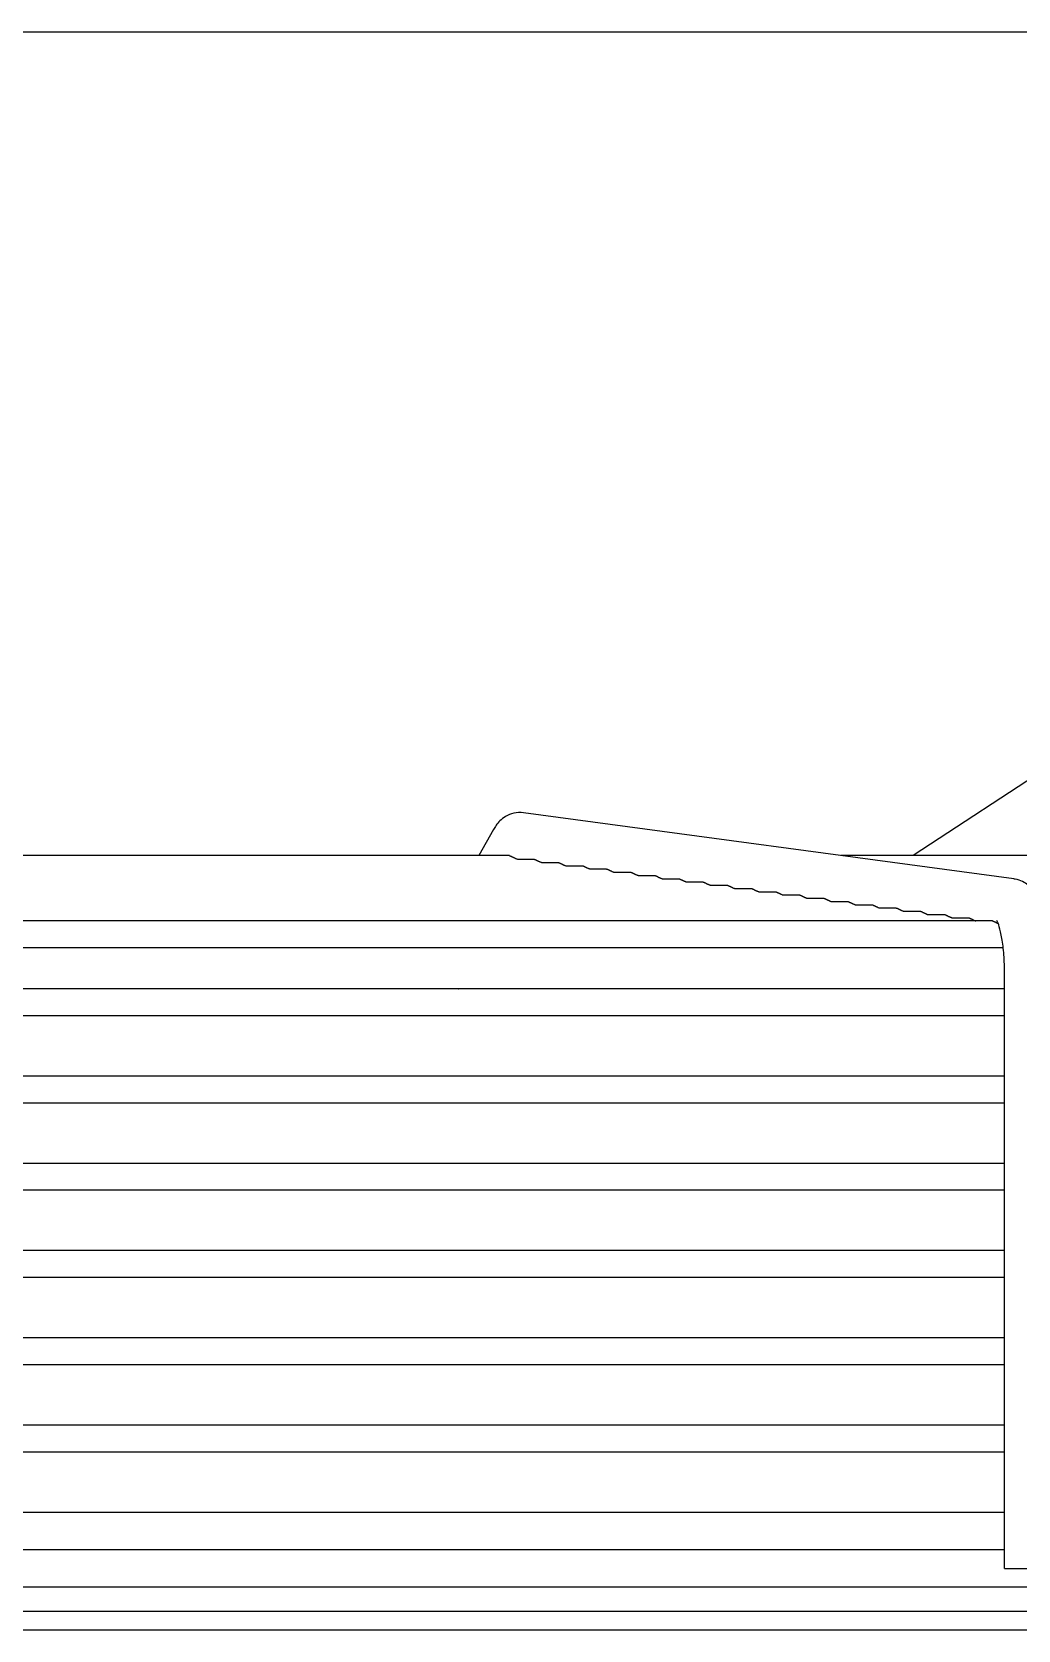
# Model space of a CAD drawing. Header units: millimetres. Extents: x 16200 to 32328, y 18593 to 29476.
# Drawn here: x 16904.36 to 16908.45, y 18984.06 to 18990.69 of the extents above; entities that cross this region are included whole.
import ezdxf

# ---------------------------------------------------------------- set-up
doc = ezdxf.new("R2010")
doc.units = ezdxf.units.MM
doc.header["$LTSCALE"] = 5
doc.layers.add('UNIT', color=6, linetype='Continuous')

msp = doc.modelspace()

# ---------------------------------------------------------------- linework, layer by layer
at = {"layer": 'UNIT'}
for p, q in [((16899.2978, 18990.6942), (16909.3771, 18990.6942)), ((16908.9524, 18987.8889), (16908.0155, 18987.2749)), ((16908.4322, 18987.1783), (16906.3968, 18987.4529)), ((16906.2719, 18987.383), (16906.2119, 18987.2749)), ((16906.3387, 18987.2749), (16902.3361, 18987.2749)), ((16906.3722, 18987.2601), (16906.4406, 18987.2601)), ((16906.4722, 18987.2466), (16906.5408, 18987.2466)), ((16906.5724, 18987.2331), (16906.641, 18987.2331)), ((16909.2217, 18987.2749), (16907.716, 18987.2749)), ((16906.6725, 18987.2196), (16906.7413, 18987.2196)), ((16906.7727, 18987.2061), (16906.8416, 18987.2061)), ((16906.8729, 18987.1926), (16906.9417, 18987.1926)), ((16906.9731, 18987.1791), (16907.042, 18987.1791)), ((16907.0733, 18987.1657), (16907.1422, 18987.1657)), ((16907.1735, 18987.1522), (16907.2424, 18987.1522)), ((16907.2736, 18987.1387), (16907.3426, 18987.1387)), ((16907.3738, 18987.1252), (16907.4428, 18987.1252)), ((16907.474, 18987.1117), (16907.5431, 18987.1117)), ((16907.5742, 18987.0982), (16907.6433, 18987.0982)), ((16907.6744, 18987.0847), (16907.7436, 18987.0847)), ((16907.7746, 18987.0712), (16907.8437, 18987.0712)), ((16907.8748, 18987.0577), (16907.944, 18987.0577)), ((16907.9749, 18987.0442), (16908.0442, 18987.0442)), ((16908.3449, 18987.0037), (16900.33, 18987.0037)), ((16908.0751, 18987.0307), (16908.1444, 18987.0307)), ((16908.1753, 18987.0172), (16908.2446, 18987.0172)), ((16900.2863, 18986.8935), (16908.3885, 18986.8935)), ((16908.3944, 18984.3163), (16908.3944, 18986.7856)), ((16908.3944, 18986.7218), (16900.2805, 18986.7218)), ((16907.6157, 18986.7232), (16907.6157, 18986.7218)), ((16900.2805, 18986.6115), (16908.3944, 18986.6115)), ((16908.3944, 18986.3596), (16900.2805, 18986.3596)), ((16900.2805, 18986.2493), (16908.3944, 18986.2493)), ((16908.3944, 18985.9974), (16900.2805, 18985.9974)), ((16900.2805, 18985.8871), (16908.3944, 18985.8871)), ((16908.3944, 18985.6352), (16900.2805, 18985.6352)), ((16900.2805, 18985.5249), (16908.3944, 18985.5249)), ((16908.3944, 18985.2729), (16900.2805, 18985.2729)), ((16900.2805, 18985.1627), (16908.3944, 18985.1627)), ((16908.3944, 18984.9107), (16900.2805, 18984.9107)), ((16900.2805, 18984.8005), (16908.3944, 18984.8005)), ((16908.3944, 18984.5485), (16900.2805, 18984.5485)), ((16900.2805, 18984.395), (16908.3944, 18984.395)), ((16908.3944, 18984.3163), (16908.5912, 18984.3163)), ((16899.7114, 18984.2395), (16908.9634, 18984.2395)), ((16887.4673, 18984.1391), (16921.2075, 18984.1391)), ((16921.2075, 18984.0604), (16887.4673, 18984.0604))]:
    msp.add_line(p, q, dxfattribs=at)
for centre, start, end in [((16905.4926, 18986.73), 353.99009, 355.0051), ((16906.28, 18986.73), 184.9949, 186.00991)]:
    msp.add_arc(centre, 0.0787, start, end, dxfattribs=at)
for major_axis, start_param, end_param in [((-0.0861, 0.0478), 1.366612, 1.389255), ((0.0861, -0.0478), 6.024051, 6.046695)]:
    msp.add_ellipse((16906.0538, 18986.7872), major_axis=major_axis, ratio=0.875426, start_param=start_param, end_param=end_param, dxfattribs=at)
for points, knots in [([(16906.3968, 18987.4529), (16906.3835, 18987.4547), (16906.3694, 18987.454), (16906.3438, 18987.4482), (16906.3323, 18987.4432), (16906.3133, 18987.4319), (16906.3057, 18987.4256), (16906.2929, 18987.4132), (16906.2878, 18987.407), (16906.2789, 18987.3949), (16906.2753, 18987.389), (16906.272, 18987.3831), (16906.2719, 18987.383), (16906.2719, 18987.383)], [3.1066861, 3.1066861, 3.1066861, 3.1066861, 3.1999885, 3.1999885, 3.2942363, 3.2942363, 3.388484, 3.388484, 3.4827318, 3.4827318, 3.5769796, 3.5769796, 3.577925, 3.577925, 3.577925, 3.577925]), ([(16906.3387, 18987.2749), (16906.3387, 18987.2749), (16906.3388, 18987.2749), (16906.3388, 18987.2749), (16906.339, 18987.2749), (16906.3393, 18987.2748), (16906.3396, 18987.2748), (16906.3399, 18987.2747), (16906.3402, 18987.2746), (16906.3406, 18987.2745), (16906.341, 18987.2744), (16906.3414, 18987.2742), (16906.3418, 18987.2741), (16906.3423, 18987.2739), (16906.3428, 18987.2737), (16906.3433, 18987.2734), (16906.3438, 18987.2732), (16906.3443, 18987.273), (16906.3449, 18987.2727), (16906.3455, 18987.2724), (16906.3462, 18987.2721), (16906.3468, 18987.2717), (16906.3475, 18987.2714), (16906.3482, 18987.2711), (16906.349, 18987.2707), (16906.3497, 18987.2703), (16906.3505, 18987.2699), (16906.3513, 18987.2695), (16906.3522, 18987.2691), (16906.353, 18987.2686), (16906.3539, 18987.2682), (16906.3549, 18987.2677), (16906.3558, 18987.2672), (16906.3568, 18987.2667), (16906.3578, 18987.2662), (16906.3589, 18987.2657), (16906.36, 18987.2652), (16906.3611, 18987.2647), (16906.3623, 18987.2642), (16906.3635, 18987.2636), (16906.3647, 18987.2631), (16906.3659, 18987.2626), (16906.3672, 18987.262), (16906.3685, 18987.2615), (16906.3699, 18987.261), (16906.3713, 18987.2605), (16906.3716, 18987.2603), (16906.3719, 18987.2602), (16906.3722, 18987.2601)], [0.4847824, 0.4847824, 0.4847824, 0.4847824, 0.4878049, 0.4878049, 0.4878049, 0.5121951, 0.5121951, 0.5121951, 0.5365854, 0.5365854, 0.5365854, 0.5609756, 0.5609756, 0.5609756, 0.5853659, 0.5853659, 0.5853659, 0.6097561, 0.6097561, 0.6097561, 0.6341463, 0.6341463, 0.6341463, 0.6585366, 0.6585366, 0.6585366, 0.6829268, 0.6829268, 0.6829268, 0.7073171, 0.7073171, 0.7073171, 0.7317073, 0.7317073, 0.7317073, 0.7560976, 0.7560976, 0.7560976, 0.7804878, 0.7804878, 0.7804878, 0.804878, 0.804878, 0.804878, 0.8292683, 0.8292683, 0.8292683, 0.834397, 0.834397, 0.834397, 0.834397]), ([(16906.4406, 18987.2601), (16906.4406, 18987.2601), (16906.4407, 18987.2601), (16906.4407, 18987.2601), (16906.4409, 18987.2601), (16906.4412, 18987.2601), (16906.4415, 18987.26), (16906.4418, 18987.26), (16906.4421, 18987.2599), (16906.4425, 18987.2598), (16906.4428, 18987.2596), (16906.4432, 18987.2595), (16906.4436, 18987.2593), (16906.4441, 18987.2592), (16906.4445, 18987.259), (16906.4451, 18987.2588), (16906.4456, 18987.2585), (16906.4461, 18987.2583), (16906.4467, 18987.258), (16906.4473, 18987.2578), (16906.4479, 18987.2575), (16906.4485, 18987.2572), (16906.4492, 18987.2569), (16906.4499, 18987.2565), (16906.4506, 18987.2562), (16906.4513, 18987.2558), (16906.4521, 18987.2554), (16906.4529, 18987.255), (16906.4537, 18987.2546), (16906.4546, 18987.2542), (16906.4554, 18987.2538), (16906.4563, 18987.2534), (16906.4573, 18987.2529), (16906.4583, 18987.2524), (16906.4592, 18987.252), (16906.4603, 18987.2515), (16906.4613, 18987.251), (16906.4624, 18987.2505), (16906.4636, 18987.25), (16906.4647, 18987.2495), (16906.4659, 18987.249), (16906.4671, 18987.2485), (16906.4684, 18987.248), (16906.4696, 18987.2476), (16906.4709, 18987.2471), (16906.4722, 18987.2466)], [0.4842301, 0.4842301, 0.4842301, 0.4842301, 0.4878049, 0.4878049, 0.4878049, 0.5121951, 0.5121951, 0.5121951, 0.5365854, 0.5365854, 0.5365854, 0.5609756, 0.5609756, 0.5609756, 0.5853659, 0.5853659, 0.5853659, 0.6097561, 0.6097561, 0.6097561, 0.6341463, 0.6341463, 0.6341463, 0.6585366, 0.6585366, 0.6585366, 0.6829268, 0.6829268, 0.6829268, 0.7073171, 0.7073171, 0.7073171, 0.7317073, 0.7317073, 0.7317073, 0.7560976, 0.7560976, 0.7560976, 0.7804878, 0.7804878, 0.7804878, 0.804878, 0.804878, 0.804878, 0.8279727, 0.8279727, 0.8279727, 0.8279727]), ([(16906.5408, 18987.2466), (16906.5409, 18987.2466), (16906.5409, 18987.2466), (16906.5409, 18987.2466), (16906.5411, 18987.2466), (16906.5414, 18987.2466), (16906.5417, 18987.2465), (16906.542, 18987.2465), (16906.5423, 18987.2464), (16906.5427, 18987.2463), (16906.543, 18987.2461), (16906.5434, 18987.246), (16906.5439, 18987.2458), (16906.5443, 18987.2457), (16906.5448, 18987.2455), (16906.5453, 18987.2453), (16906.5458, 18987.245), (16906.5463, 18987.2448), (16906.5469, 18987.2445), (16906.5475, 18987.2443), (16906.5481, 18987.244), (16906.5487, 18987.2437), (16906.5494, 18987.2433), (16906.5501, 18987.243), (16906.5508, 18987.2427), (16906.5515, 18987.2423), (16906.5523, 18987.2419), (16906.5531, 18987.2415), (16906.5539, 18987.2411), (16906.5548, 18987.2407), (16906.5557, 18987.2403), (16906.5566, 18987.2398), (16906.5575, 18987.2394), (16906.5585, 18987.2389), (16906.5595, 18987.2385), (16906.5605, 18987.238), (16906.5616, 18987.2375), (16906.5627, 18987.237), (16906.5638, 18987.2365), (16906.565, 18987.236), (16906.5661, 18987.2355), (16906.5674, 18987.235), (16906.5686, 18987.2345), (16906.5698, 18987.2341), (16906.5711, 18987.2336), (16906.5724, 18987.2331)], [0.4842433, 0.4842433, 0.4842433, 0.4842433, 0.4878049, 0.4878049, 0.4878049, 0.5121951, 0.5121951, 0.5121951, 0.5365854, 0.5365854, 0.5365854, 0.5609756, 0.5609756, 0.5609756, 0.5853659, 0.5853659, 0.5853659, 0.6097561, 0.6097561, 0.6097561, 0.6341463, 0.6341463, 0.6341463, 0.6585366, 0.6585366, 0.6585366, 0.6829268, 0.6829268, 0.6829268, 0.7073171, 0.7073171, 0.7073171, 0.7317073, 0.7317073, 0.7317073, 0.7560976, 0.7560976, 0.7560976, 0.7804878, 0.7804878, 0.7804878, 0.804878, 0.804878, 0.804878, 0.8276206, 0.8276206, 0.8276206, 0.8276206]), ([(16906.6411, 18987.2331), (16906.6411, 18987.2331), (16906.6411, 18987.2331), (16906.6411, 18987.2331), (16906.6414, 18987.2331), (16906.6416, 18987.2331), (16906.6419, 18987.233), (16906.6422, 18987.233), (16906.6425, 18987.2329), (16906.6429, 18987.2328), (16906.6433, 18987.2326), (16906.6437, 18987.2325), (16906.6441, 18987.2323), (16906.6445, 18987.2322), (16906.645, 18987.232), (16906.6455, 18987.2318), (16906.646, 18987.2315), (16906.6466, 18987.2313), (16906.6471, 18987.231), (16906.6477, 18987.2308), (16906.6483, 18987.2305), (16906.649, 18987.2302), (16906.6496, 18987.2298), (16906.6503, 18987.2295), (16906.651, 18987.2292), (16906.6518, 18987.2288), (16906.6525, 18987.2284), (16906.6534, 18987.228), (16906.6542, 18987.2276), (16906.655, 18987.2272), (16906.6559, 18987.2268), (16906.6568, 18987.2263), (16906.6577, 18987.2259), (16906.6587, 18987.2254), (16906.6597, 18987.225), (16906.6607, 18987.2245), (16906.6618, 18987.224), (16906.6629, 18987.2235), (16906.664, 18987.223), (16906.6652, 18987.2225), (16906.6664, 18987.222), (16906.6676, 18987.2215), (16906.6689, 18987.221), (16906.6701, 18987.2206), (16906.6713, 18987.2201), (16906.6725, 18987.2196)], [0.4842566, 0.4842566, 0.4842566, 0.4842566, 0.4878049, 0.4878049, 0.4878049, 0.5121951, 0.5121951, 0.5121951, 0.5365854, 0.5365854, 0.5365854, 0.5609756, 0.5609756, 0.5609756, 0.5853659, 0.5853659, 0.5853659, 0.6097561, 0.6097561, 0.6097561, 0.6341463, 0.6341463, 0.6341463, 0.6585366, 0.6585366, 0.6585366, 0.6829268, 0.6829268, 0.6829268, 0.7073171, 0.7073171, 0.7073171, 0.7317073, 0.7317073, 0.7317073, 0.7560976, 0.7560976, 0.7560976, 0.7804878, 0.7804878, 0.7804878, 0.804878, 0.804878, 0.804878, 0.827268, 0.827268, 0.827268, 0.827268]), ([(16906.7413, 18987.2196), (16906.7413, 18987.2196), (16906.7413, 18987.2196), (16906.7414, 18987.2196), (16906.7416, 18987.2196), (16906.7419, 18987.2196), (16906.7421, 18987.2195), (16906.7424, 18987.2195), (16906.7428, 18987.2194), (16906.7431, 18987.2193), (16906.7435, 18987.2192), (16906.7439, 18987.219), (16906.7443, 18987.2188), (16906.7448, 18987.2187), (16906.7452, 18987.2185), (16906.7457, 18987.2183), (16906.7462, 18987.218), (16906.7468, 18987.2178), (16906.7474, 18987.2175), (16906.7479, 18987.2173), (16906.7486, 18987.217), (16906.7492, 18987.2167), (16906.7499, 18987.2163), (16906.7505, 18987.216), (16906.7513, 18987.2157), (16906.752, 18987.2153), (16906.7528, 18987.2149), (16906.7536, 18987.2145), (16906.7544, 18987.2141), (16906.7552, 18987.2137), (16906.7561, 18987.2133), (16906.757, 18987.2128), (16906.758, 18987.2124), (16906.759, 18987.2119), (16906.7599, 18987.2115), (16906.761, 18987.211), (16906.7621, 18987.2105), (16906.7631, 18987.21), (16906.7643, 18987.2095), (16906.7654, 18987.209), (16906.7666, 18987.2085), (16906.7678, 18987.208), (16906.7691, 18987.2075), (16906.7703, 18987.207), (16906.7715, 18987.2066), (16906.7727, 18987.2061)], [0.48427, 0.48427, 0.48427, 0.48427, 0.4878049, 0.4878049, 0.4878049, 0.5121951, 0.5121951, 0.5121951, 0.5365854, 0.5365854, 0.5365854, 0.5609756, 0.5609756, 0.5609756, 0.5853659, 0.5853659, 0.5853659, 0.6097561, 0.6097561, 0.6097561, 0.6341463, 0.6341463, 0.6341463, 0.6585366, 0.6585366, 0.6585366, 0.6829268, 0.6829268, 0.6829268, 0.7073171, 0.7073171, 0.7073171, 0.7317073, 0.7317073, 0.7317073, 0.7560976, 0.7560976, 0.7560976, 0.7804878, 0.7804878, 0.7804878, 0.804878, 0.804878, 0.804878, 0.8269153, 0.8269153, 0.8269153, 0.8269153]), ([(16906.8415, 18987.2061), (16906.8415, 18987.2061), (16906.8416, 18987.2061), (16906.8416, 18987.2061), (16906.8418, 18987.2061), (16906.8421, 18987.2061), (16906.8424, 18987.206), (16906.8427, 18987.206), (16906.843, 18987.2059), (16906.8434, 18987.2058), (16906.8437, 18987.2057), (16906.8441, 18987.2055), (16906.8446, 18987.2053), (16906.845, 18987.2052), (16906.8455, 18987.205), (16906.846, 18987.2048), (16906.8465, 18987.2045), (16906.847, 18987.2043), (16906.8476, 18987.204), (16906.8482, 18987.2038), (16906.8488, 18987.2035), (16906.8494, 18987.2032), (16906.8501, 18987.2028), (16906.8508, 18987.2025), (16906.8515, 18987.2022), (16906.8522, 18987.2018), (16906.853, 18987.2014), (16906.8538, 18987.201), (16906.8546, 18987.2006), (16906.8555, 18987.2002), (16906.8564, 18987.1998), (16906.8573, 18987.1993), (16906.8582, 18987.1989), (16906.8592, 18987.1984), (16906.8602, 18987.198), (16906.8612, 18987.1975), (16906.8623, 18987.197), (16906.8634, 18987.1965), (16906.8645, 18987.196), (16906.8657, 18987.1955), (16906.8669, 18987.195), (16906.8681, 18987.1945), (16906.8694, 18987.194), (16906.8705, 18987.1935), (16906.8717, 18987.1931), (16906.8729, 18987.1926)], [0.4842834, 0.4842834, 0.4842834, 0.4842834, 0.4878049, 0.4878049, 0.4878049, 0.5121951, 0.5121951, 0.5121951, 0.5365854, 0.5365854, 0.5365854, 0.5609756, 0.5609756, 0.5609756, 0.5853659, 0.5853659, 0.5853659, 0.6097561, 0.6097561, 0.6097561, 0.6341463, 0.6341463, 0.6341463, 0.6585366, 0.6585366, 0.6585366, 0.6829268, 0.6829268, 0.6829268, 0.7073171, 0.7073171, 0.7073171, 0.7317073, 0.7317073, 0.7317073, 0.7560976, 0.7560976, 0.7560976, 0.7804878, 0.7804878, 0.7804878, 0.804878, 0.804878, 0.804878, 0.8265624, 0.8265624, 0.8265624, 0.8265624]), ([(16906.9417, 18987.1926), (16906.9418, 18987.1926), (16906.9418, 18987.1926), (16906.9418, 18987.1926), (16906.942, 18987.1926), (16906.9423, 18987.1926), (16906.9426, 18987.1925), (16906.9429, 18987.1925), (16906.9432, 18987.1924), (16906.9436, 18987.1923), (16906.9439, 18987.1922), (16906.9443, 18987.192), (16906.9448, 18987.1919), (16906.9452, 18987.1917), (16906.9457, 18987.1915), (16906.9462, 18987.1913), (16906.9467, 18987.1911), (16906.9472, 18987.1908), (16906.9478, 18987.1905), (16906.9484, 18987.1903), (16906.949, 18987.19), (16906.9497, 18987.1897), (16906.9503, 18987.1893), (16906.951, 18987.189), (16906.9517, 18987.1887), (16906.9525, 18987.1883), (16906.9532, 18987.1879), (16906.9541, 18987.1875), (16906.9549, 18987.1871), (16906.9557, 18987.1867), (16906.9566, 18987.1863), (16906.9575, 18987.1858), (16906.9584, 18987.1854), (16906.9594, 18987.1849), (16906.9604, 18987.1844), (16906.9614, 18987.184), (16906.9625, 18987.1835), (16906.9636, 18987.183), (16906.9647, 18987.1825), (16906.9659, 18987.182), (16906.9671, 18987.1815), (16906.9683, 18987.181), (16906.9696, 18987.1805), (16906.9707, 18987.18), (16906.9719, 18987.1796), (16906.9731, 18987.1791)], [0.484297, 0.484297, 0.484297, 0.484297, 0.4878049, 0.4878049, 0.4878049, 0.5121951, 0.5121951, 0.5121951, 0.5365854, 0.5365854, 0.5365854, 0.5609756, 0.5609756, 0.5609756, 0.5853659, 0.5853659, 0.5853659, 0.6097561, 0.6097561, 0.6097561, 0.6341463, 0.6341463, 0.6341463, 0.6585366, 0.6585366, 0.6585366, 0.6829268, 0.6829268, 0.6829268, 0.7073171, 0.7073171, 0.7073171, 0.7317073, 0.7317073, 0.7317073, 0.7560976, 0.7560976, 0.7560976, 0.7804878, 0.7804878, 0.7804878, 0.804878, 0.804878, 0.804878, 0.8262097, 0.8262097, 0.8262097, 0.8262097]), ([(16907.042, 18987.1791), (16907.042, 18987.1791), (16907.042, 18987.1791), (16907.042, 18987.1791), (16907.0423, 18987.1791), (16907.0425, 18987.1791), (16907.0428, 18987.179), (16907.0431, 18987.179), (16907.0434, 18987.1789), (16907.0438, 18987.1788), (16907.0442, 18987.1787), (16907.0446, 18987.1785), (16907.045, 18987.1784), (16907.0454, 18987.1782), (16907.0459, 18987.178), (16907.0464, 18987.1778), (16907.0469, 18987.1776), (16907.0475, 18987.1773), (16907.048, 18987.177), (16907.0486, 18987.1768), (16907.0492, 18987.1765), (16907.0499, 18987.1762), (16907.0505, 18987.1758), (16907.0512, 18987.1755), (16907.052, 18987.1751), (16907.0527, 18987.1748), (16907.0535, 18987.1744), (16907.0543, 18987.174), (16907.0551, 18987.1736), (16907.0559, 18987.1732), (16907.0568, 18987.1728), (16907.0577, 18987.1723), (16907.0587, 18987.1719), (16907.0597, 18987.1714), (16907.0607, 18987.1709), (16907.0617, 18987.1705), (16907.0628, 18987.17), (16907.0638, 18987.1695), (16907.065, 18987.169), (16907.0662, 18987.1685), (16907.0673, 18987.168), (16907.0686, 18987.1675), (16907.0698, 18987.167), (16907.071, 18987.1665), (16907.0721, 18987.1661), (16907.0733, 18987.1657)], [0.4843105, 0.4843105, 0.4843105, 0.4843105, 0.4878049, 0.4878049, 0.4878049, 0.5121951, 0.5121951, 0.5121951, 0.5365854, 0.5365854, 0.5365854, 0.5609756, 0.5609756, 0.5609756, 0.5853659, 0.5853659, 0.5853659, 0.6097561, 0.6097561, 0.6097561, 0.6341463, 0.6341463, 0.6341463, 0.6585366, 0.6585366, 0.6585366, 0.6829268, 0.6829268, 0.6829268, 0.7073171, 0.7073171, 0.7073171, 0.7317073, 0.7317073, 0.7317073, 0.7560976, 0.7560976, 0.7560976, 0.7804878, 0.7804878, 0.7804878, 0.804878, 0.804878, 0.804878, 0.8258572, 0.8258572, 0.8258572, 0.8258572]), ([(16907.1422, 18987.1657), (16907.1422, 18987.1657), (16907.1422, 18987.1657), (16907.1423, 18987.1657), (16907.1425, 18987.1656), (16907.1427, 18987.1656), (16907.143, 18987.1655), (16907.1433, 18987.1655), (16907.1437, 18987.1654), (16907.144, 18987.1653), (16907.1444, 18987.1652), (16907.1448, 18987.165), (16907.1452, 18987.1649), (16907.1457, 18987.1647), (16907.1461, 18987.1645), (16907.1466, 18987.1643), (16907.1472, 18987.1641), (16907.1477, 18987.1638), (16907.1483, 18987.1635), (16907.1489, 18987.1633), (16907.1495, 18987.163), (16907.1501, 18987.1627), (16907.1508, 18987.1623), (16907.1515, 18987.162), (16907.1522, 18987.1616), (16907.1529, 18987.1613), (16907.1537, 18987.1609), (16907.1545, 18987.1605), (16907.1553, 18987.1601), (16907.1562, 18987.1597), (16907.1571, 18987.1593), (16907.158, 18987.1588), (16907.1589, 18987.1584), (16907.1599, 18987.1579), (16907.1609, 18987.1574), (16907.1619, 18987.1569), (16907.163, 18987.1565), (16907.1641, 18987.156), (16907.1652, 18987.1555), (16907.1664, 18987.155), (16907.1676, 18987.1545), (16907.1688, 18987.154), (16907.1701, 18987.1534), (16907.1712, 18987.153), (16907.1723, 18987.1526), (16907.1735, 18987.1522)], [0.484326, 0.484326, 0.484326, 0.484326, 0.4878049, 0.4878049, 0.4878049, 0.5121951, 0.5121951, 0.5121951, 0.5365854, 0.5365854, 0.5365854, 0.5609756, 0.5609756, 0.5609756, 0.5853659, 0.5853659, 0.5853659, 0.6097561, 0.6097561, 0.6097561, 0.6341463, 0.6341463, 0.6341463, 0.6585366, 0.6585366, 0.6585366, 0.6829268, 0.6829268, 0.6829268, 0.7073171, 0.7073171, 0.7073171, 0.7317073, 0.7317073, 0.7317073, 0.7560976, 0.7560976, 0.7560976, 0.7804878, 0.7804878, 0.7804878, 0.804878, 0.804878, 0.804878, 0.8255542, 0.8255542, 0.8255542, 0.8255542]), ([(16908.5912, 18986.7856), (16908.5912, 18986.8185), (16908.5899, 18986.8513), (16908.5847, 18986.9146), (16908.5808, 18986.9451), (16908.5705, 18987.0019), (16908.564, 18987.0283), (16908.5474, 18987.0769), (16908.5379, 18987.0993), (16908.5141, 18987.132), (16908.505, 18987.1425), (16908.479, 18987.1629), (16908.4608, 18987.173), (16908.4366, 18987.1776), (16908.4344, 18987.178), (16908.4322, 18987.1783)], [1.570796, 1.570796, 1.570796, 1.570796, 1.877974, 1.877974, 2.185152, 2.185152, 2.49233, 2.49233, 2.799508, 2.799508, 2.940974, 2.940974, 3.091858, 3.091858, 3.106686, 3.106686, 3.106686, 3.106686]), ([(16907.2424, 18987.1522), (16907.2424, 18987.1522), (16907.2425, 18987.1522), (16907.2425, 18987.1522), (16907.2427, 18987.1521), (16907.243, 18987.1521), (16907.2433, 18987.1521), (16907.2436, 18987.152), (16907.2439, 18987.1519), (16907.2443, 18987.1518), (16907.2446, 18987.1517), (16907.245, 18987.1515), (16907.2455, 18987.1514), (16907.2459, 18987.1512), (16907.2464, 18987.151), (16907.2469, 18987.1508), (16907.2474, 18987.1506), (16907.2479, 18987.1503), (16907.2485, 18987.15), (16907.2491, 18987.1498), (16907.2497, 18987.1495), (16907.2504, 18987.1492), (16907.251, 18987.1488), (16907.2517, 18987.1485), (16907.2524, 18987.1481), (16907.2532, 18987.1478), (16907.2539, 18987.1474), (16907.2547, 18987.147), (16907.2556, 18987.1466), (16907.2564, 18987.1462), (16907.2573, 18987.1457), (16907.2582, 18987.1453), (16907.2591, 18987.1449), (16907.2601, 18987.1444), (16907.2611, 18987.1439), (16907.2622, 18987.1434), (16907.2632, 18987.1429), (16907.2643, 18987.1425), (16907.2654, 18987.142), (16907.2666, 18987.1415), (16907.2678, 18987.1409), (16907.269, 18987.1404), (16907.2703, 18987.1399), (16907.2714, 18987.1395), (16907.2725, 18987.1391), (16907.2736, 18987.1387)], [0.48434, 0.48434, 0.48434, 0.48434, 0.4878049, 0.4878049, 0.4878049, 0.5121951, 0.5121951, 0.5121951, 0.5365854, 0.5365854, 0.5365854, 0.5609756, 0.5609756, 0.5609756, 0.5853659, 0.5853659, 0.5853659, 0.6097561, 0.6097561, 0.6097561, 0.6341463, 0.6341463, 0.6341463, 0.6585366, 0.6585366, 0.6585366, 0.6829268, 0.6829268, 0.6829268, 0.7073171, 0.7073171, 0.7073171, 0.7317073, 0.7317073, 0.7317073, 0.7560976, 0.7560976, 0.7560976, 0.7804878, 0.7804878, 0.7804878, 0.804878, 0.804878, 0.804878, 0.8252026, 0.8252026, 0.8252026, 0.8252026]), ([(16907.3426, 18987.1387), (16907.3427, 18987.1387), (16907.3427, 18987.1387), (16907.3427, 18987.1387), (16907.3429, 18987.1387), (16907.3432, 18987.1386), (16907.3435, 18987.1386), (16907.3438, 18987.1385), (16907.3441, 18987.1384), (16907.3445, 18987.1383), (16907.3448, 18987.1382), (16907.3452, 18987.138), (16907.3457, 18987.1379), (16907.3461, 18987.1377), (16907.3466, 18987.1375), (16907.3471, 18987.1373), (16907.3476, 18987.1371), (16907.3481, 18987.1368), (16907.3487, 18987.1365), (16907.3493, 18987.1363), (16907.3499, 18987.136), (16907.3506, 18987.1357), (16907.3512, 18987.1353), (16907.3519, 18987.135), (16907.3527, 18987.1346), (16907.3534, 18987.1343), (16907.3542, 18987.1339), (16907.355, 18987.1335), (16907.3558, 18987.1331), (16907.3566, 18987.1327), (16907.3575, 18987.1322), (16907.3584, 18987.1318), (16907.3594, 18987.1313), (16907.3604, 18987.1309), (16907.3614, 18987.1304), (16907.3624, 18987.1299), (16907.3635, 18987.1294), (16907.3646, 18987.1289), (16907.3657, 18987.1284), (16907.3669, 18987.1279), (16907.368, 18987.1274), (16907.3693, 18987.1269), (16907.3706, 18987.1264), (16907.3716, 18987.126), (16907.3727, 18987.1256), (16907.3738, 18987.1252)], [0.484354, 0.484354, 0.484354, 0.484354, 0.4878049, 0.4878049, 0.4878049, 0.5121951, 0.5121951, 0.5121951, 0.5365854, 0.5365854, 0.5365854, 0.5609756, 0.5609756, 0.5609756, 0.5853659, 0.5853659, 0.5853659, 0.6097561, 0.6097561, 0.6097561, 0.6341463, 0.6341463, 0.6341463, 0.6585366, 0.6585366, 0.6585366, 0.6829268, 0.6829268, 0.6829268, 0.7073171, 0.7073171, 0.7073171, 0.7317073, 0.7317073, 0.7317073, 0.7560976, 0.7560976, 0.7560976, 0.7804878, 0.7804878, 0.7804878, 0.804878, 0.804878, 0.804878, 0.8248515, 0.8248515, 0.8248515, 0.8248515]), ([(16907.4428, 18987.1252), (16907.4429, 18987.1252), (16907.4429, 18987.1252), (16907.4429, 18987.1252), (16907.4432, 18987.1252), (16907.4434, 18987.1251), (16907.4437, 18987.1251), (16907.444, 18987.125), (16907.4443, 18987.1249), (16907.4447, 18987.1248), (16907.4451, 18987.1247), (16907.4455, 18987.1245), (16907.4459, 18987.1244), (16907.4463, 18987.1242), (16907.4468, 18987.124), (16907.4473, 18987.1238), (16907.4478, 18987.1236), (16907.4484, 18987.1233), (16907.449, 18987.123), (16907.4495, 18987.1228), (16907.4502, 18987.1225), (16907.4508, 18987.1222), (16907.4515, 18987.1218), (16907.4522, 18987.1215), (16907.4529, 18987.1211), (16907.4536, 18987.1208), (16907.4544, 18987.1204), (16907.4552, 18987.12), (16907.456, 18987.1196), (16907.4569, 18987.1192), (16907.4578, 18987.1187), (16907.4587, 18987.1183), (16907.4596, 18987.1178), (16907.4606, 18987.1174), (16907.4616, 18987.1169), (16907.4626, 18987.1164), (16907.4637, 18987.1159), (16907.4648, 18987.1154), (16907.4659, 18987.1149), (16907.4671, 18987.1144), (16907.4683, 18987.1139), (16907.4695, 18987.1134), (16907.4708, 18987.1129), (16907.4718, 18987.1125), (16907.4729, 18987.1121), (16907.474, 18987.1117)], [0.484368, 0.484368, 0.484368, 0.484368, 0.4878049, 0.4878049, 0.4878049, 0.5121951, 0.5121951, 0.5121951, 0.5365854, 0.5365854, 0.5365854, 0.5609756, 0.5609756, 0.5609756, 0.5853659, 0.5853659, 0.5853659, 0.6097561, 0.6097561, 0.6097561, 0.6341463, 0.6341463, 0.6341463, 0.6585366, 0.6585366, 0.6585366, 0.6829268, 0.6829268, 0.6829268, 0.7073171, 0.7073171, 0.7073171, 0.7317073, 0.7317073, 0.7317073, 0.7560976, 0.7560976, 0.7560976, 0.7804878, 0.7804878, 0.7804878, 0.804878, 0.804878, 0.804878, 0.824501, 0.824501, 0.824501, 0.824501]), ([(16907.5431, 18987.1117), (16907.5431, 18987.1117), (16907.5431, 18987.1117), (16907.5432, 18987.1117), (16907.5434, 18987.1117), (16907.5436, 18987.1116), (16907.5439, 18987.1116), (16907.5442, 18987.1115), (16907.5446, 18987.1114), (16907.5449, 18987.1113), (16907.5453, 18987.1112), (16907.5457, 18987.111), (16907.5461, 18987.1109), (16907.5466, 18987.1107), (16907.547, 18987.1105), (16907.5476, 18987.1103), (16907.5481, 18987.1101), (16907.5486, 18987.1098), (16907.5492, 18987.1095), (16907.5498, 18987.1093), (16907.5504, 18987.109), (16907.551, 18987.1087), (16907.5517, 18987.1083), (16907.5524, 18987.108), (16907.5531, 18987.1076), (16907.5539, 18987.1073), (16907.5546, 18987.1069), (16907.5554, 18987.1065), (16907.5563, 18987.1061), (16907.5571, 18987.1057), (16907.558, 18987.1052), (16907.5589, 18987.1048), (16907.5598, 18987.1043), (16907.5608, 18987.1039), (16907.5618, 18987.1034), (16907.5629, 18987.1029), (16907.5639, 18987.1024), (16907.565, 18987.1019), (16907.5662, 18987.1014), (16907.5673, 18987.1009), (16907.5685, 18987.1004), (16907.5698, 18987.0999), (16907.571, 18987.0994), (16907.5721, 18987.099), (16907.5731, 18987.0986), (16907.5742, 18987.0982)], [0.484382, 0.484382, 0.484382, 0.484382, 0.4878049, 0.4878049, 0.4878049, 0.5121951, 0.5121951, 0.5121951, 0.5365854, 0.5365854, 0.5365854, 0.5609756, 0.5609756, 0.5609756, 0.5853659, 0.5853659, 0.5853659, 0.6097561, 0.6097561, 0.6097561, 0.6341463, 0.6341463, 0.6341463, 0.6585366, 0.6585366, 0.6585366, 0.6829268, 0.6829268, 0.6829268, 0.7073171, 0.7073171, 0.7073171, 0.7317073, 0.7317073, 0.7317073, 0.7560976, 0.7560976, 0.7560976, 0.7804878, 0.7804878, 0.7804878, 0.804878, 0.804878, 0.804878, 0.8241512, 0.8241512, 0.8241512, 0.8241512]), ([(16907.6433, 18987.0982), (16907.6433, 18987.0982), (16907.6434, 18987.0982), (16907.6434, 18987.0982), (16907.6436, 18987.0982), (16907.6439, 18987.0981), (16907.6442, 18987.0981), (16907.6445, 18987.098), (16907.6448, 18987.0979), (16907.6452, 18987.0978), (16907.6455, 18987.0977), (16907.6459, 18987.0975), (16907.6464, 18987.0974), (16907.6468, 18987.0972), (16907.6473, 18987.097), (16907.6478, 18987.0968), (16907.6483, 18987.0966), (16907.6488, 18987.0963), (16907.6494, 18987.096), (16907.65, 18987.0958), (16907.6506, 18987.0955), (16907.6513, 18987.0952), (16907.6519, 18987.0948), (16907.6526, 18987.0945), (16907.6534, 18987.0941), (16907.6541, 18987.0938), (16907.6549, 18987.0934), (16907.6557, 18987.093), (16907.6565, 18987.0926), (16907.6573, 18987.0922), (16907.6582, 18987.0917), (16907.6591, 18987.0913), (16907.6601, 18987.0908), (16907.6611, 18987.0904), (16907.6621, 18987.0899), (16907.6631, 18987.0894), (16907.6642, 18987.0889), (16907.6653, 18987.0884), (16907.6664, 18987.0879), (16907.6676, 18987.0874), (16907.6688, 18987.0869), (16907.67, 18987.0864), (16907.6713, 18987.0859), (16907.6723, 18987.0855), (16907.6733, 18987.0851), (16907.6744, 18987.0847)], [0.484396, 0.484396, 0.484396, 0.484396, 0.4878049, 0.4878049, 0.4878049, 0.5121951, 0.5121951, 0.5121951, 0.5365854, 0.5365854, 0.5365854, 0.5609756, 0.5609756, 0.5609756, 0.5853659, 0.5853659, 0.5853659, 0.6097561, 0.6097561, 0.6097561, 0.6341463, 0.6341463, 0.6341463, 0.6585366, 0.6585366, 0.6585366, 0.6829268, 0.6829268, 0.6829268, 0.7073171, 0.7073171, 0.7073171, 0.7317073, 0.7317073, 0.7317073, 0.7560976, 0.7560976, 0.7560976, 0.7804878, 0.7804878, 0.7804878, 0.804878, 0.804878, 0.804878, 0.823802, 0.823802, 0.823802, 0.823802]), ([(16907.7435, 18987.0847), (16907.7435, 18987.0847), (16907.7436, 18987.0847), (16907.7436, 18987.0847), (16907.7438, 18987.0847), (16907.7441, 18987.0846), (16907.7444, 18987.0846), (16907.7447, 18987.0845), (16907.745, 18987.0844), (16907.7454, 18987.0843), (16907.7457, 18987.0842), (16907.7462, 18987.084), (16907.7466, 18987.0839), (16907.747, 18987.0837), (16907.7475, 18987.0835), (16907.748, 18987.0833), (16907.7485, 18987.0831), (16907.7491, 18987.0828), (16907.7496, 18987.0825), (16907.7502, 18987.0823), (16907.7508, 18987.082), (16907.7515, 18987.0817), (16907.7522, 18987.0813), (16907.7529, 18987.081), (16907.7536, 18987.0806), (16907.7543, 18987.0803), (16907.7551, 18987.0799), (16907.7559, 18987.0795), (16907.7567, 18987.0791), (16907.7576, 18987.0787), (16907.7585, 18987.0782), (16907.7594, 18987.0778), (16907.7603, 18987.0773), (16907.7613, 18987.0768), (16907.7623, 18987.0764), (16907.7633, 18987.0759), (16907.7644, 18987.0754), (16907.7655, 18987.0749), (16907.7666, 18987.0744), (16907.7678, 18987.0739), (16907.769, 18987.0734), (16907.7702, 18987.0729), (16907.7715, 18987.0724), (16907.7725, 18987.072), (16907.7735, 18987.0716), (16907.7746, 18987.0712)], [0.48441, 0.48441, 0.48441, 0.48441, 0.4878049, 0.4878049, 0.4878049, 0.5121951, 0.5121951, 0.5121951, 0.5365854, 0.5365854, 0.5365854, 0.5609756, 0.5609756, 0.5609756, 0.5853659, 0.5853659, 0.5853659, 0.6097561, 0.6097561, 0.6097561, 0.6341463, 0.6341463, 0.6341463, 0.6585366, 0.6585366, 0.6585366, 0.6829268, 0.6829268, 0.6829268, 0.7073171, 0.7073171, 0.7073171, 0.7317073, 0.7317073, 0.7317073, 0.7560976, 0.7560976, 0.7560976, 0.7804878, 0.7804878, 0.7804878, 0.804878, 0.804878, 0.804878, 0.8234536, 0.8234536, 0.8234536, 0.8234536]), ([(16907.8437, 18987.0712), (16907.8438, 18987.0712), (16907.8438, 18987.0712), (16907.8438, 18987.0712), (16907.8441, 18987.0712), (16907.8443, 18987.0711), (16907.8446, 18987.0711), (16907.8449, 18987.071), (16907.8452, 18987.0709), (16907.8456, 18987.0708), (16907.846, 18987.0707), (16907.8464, 18987.0706), (16907.8468, 18987.0704), (16907.8473, 18987.0702), (16907.8477, 18987.07), (16907.8482, 18987.0698), (16907.8487, 18987.0696), (16907.8493, 18987.0693), (16907.8499, 18987.069), (16907.8505, 18987.0688), (16907.8511, 18987.0685), (16907.8517, 18987.0682), (16907.8524, 18987.0678), (16907.8531, 18987.0675), (16907.8538, 18987.0671), (16907.8545, 18987.0668), (16907.8553, 18987.0664), (16907.8561, 18987.066), (16907.857, 18987.0656), (16907.8578, 18987.0652), (16907.8587, 18987.0647), (16907.8596, 18987.0643), (16907.8606, 18987.0638), (16907.8615, 18987.0633), (16907.8625, 18987.0629), (16907.8636, 18987.0624), (16907.8647, 18987.0619), (16907.8657, 18987.0614), (16907.8669, 18987.0609), (16907.8681, 18987.0604), (16907.8692, 18987.0599), (16907.8705, 18987.0594), (16907.8718, 18987.0588), (16907.8727, 18987.0585), (16907.8737, 18987.0581), (16907.8748, 18987.0577)], [0.4844239, 0.4844239, 0.4844239, 0.4844239, 0.4878049, 0.4878049, 0.4878049, 0.5121951, 0.5121951, 0.5121951, 0.5365854, 0.5365854, 0.5365854, 0.5609756, 0.5609756, 0.5609756, 0.5853659, 0.5853659, 0.5853659, 0.6097561, 0.6097561, 0.6097561, 0.6341463, 0.6341463, 0.6341463, 0.6585366, 0.6585366, 0.6585366, 0.6829268, 0.6829268, 0.6829268, 0.7073171, 0.7073171, 0.7073171, 0.7317073, 0.7317073, 0.7317073, 0.7560976, 0.7560976, 0.7560976, 0.7804878, 0.7804878, 0.7804878, 0.804878, 0.804878, 0.804878, 0.823106, 0.823106, 0.823106, 0.823106]), ([(16907.944, 18987.0577), (16907.944, 18987.0577), (16907.944, 18987.0577), (16907.9441, 18987.0577), (16907.9443, 18987.0577), (16907.9445, 18987.0576), (16907.9448, 18987.0576), (16907.9451, 18987.0575), (16907.9455, 18987.0574), (16907.9458, 18987.0573), (16907.9462, 18987.0572), (16907.9466, 18987.0571), (16907.947, 18987.0569), (16907.9475, 18987.0567), (16907.948, 18987.0565), (16907.9485, 18987.0563), (16907.949, 18987.0561), (16907.9495, 18987.0558), (16907.9501, 18987.0556), (16907.9507, 18987.0553), (16907.9513, 18987.055), (16907.952, 18987.0547), (16907.9526, 18987.0543), (16907.9533, 18987.054), (16907.954, 18987.0536), (16907.9548, 18987.0533), (16907.9556, 18987.0529), (16907.9564, 18987.0525), (16907.9572, 18987.0521), (16907.958, 18987.0516), (16907.9589, 18987.0512), (16907.9598, 18987.0508), (16907.9608, 18987.0503), (16907.9618, 18987.0498), (16907.9628, 18987.0494), (16907.9638, 18987.0489), (16907.9649, 18987.0484), (16907.966, 18987.0479), (16907.9671, 18987.0474), (16907.9683, 18987.0469), (16907.9695, 18987.0464), (16907.9707, 18987.0458), (16907.972, 18987.0453), (16907.973, 18987.0449), (16907.9739, 18987.0446), (16907.9749, 18987.0442)], [0.4844379, 0.4844379, 0.4844379, 0.4844379, 0.4878049, 0.4878049, 0.4878049, 0.5121951, 0.5121951, 0.5121951, 0.5365854, 0.5365854, 0.5365854, 0.5609756, 0.5609756, 0.5609756, 0.5853659, 0.5853659, 0.5853659, 0.6097561, 0.6097561, 0.6097561, 0.6341463, 0.6341463, 0.6341463, 0.6585366, 0.6585366, 0.6585366, 0.6829268, 0.6829268, 0.6829268, 0.7073171, 0.7073171, 0.7073171, 0.7317073, 0.7317073, 0.7317073, 0.7560976, 0.7560976, 0.7560976, 0.7804878, 0.7804878, 0.7804878, 0.804878, 0.804878, 0.804878, 0.8227592, 0.8227592, 0.8227592, 0.8227592]), ([(16908.0442, 18987.0442), (16908.0442, 18987.0442), (16908.0443, 18987.0442), (16908.0443, 18987.0442), (16908.0445, 18987.0442), (16908.0448, 18987.0442), (16908.0451, 18987.0441), (16908.0454, 18987.044), (16908.0457, 18987.0439), (16908.0461, 18987.0438), (16908.0464, 18987.0437), (16908.0468, 18987.0436), (16908.0473, 18987.0434), (16908.0477, 18987.0432), (16908.0482, 18987.043), (16908.0487, 18987.0428), (16908.0492, 18987.0426), (16908.0497, 18987.0423), (16908.0503, 18987.0421), (16908.0509, 18987.0418), (16908.0515, 18987.0415), (16908.0522, 18987.0412), (16908.0528, 18987.0408), (16908.0535, 18987.0405), (16908.0543, 18987.0401), (16908.055, 18987.0398), (16908.0558, 18987.0394), (16908.0566, 18987.039), (16908.0574, 18987.0386), (16908.0583, 18987.0381), (16908.0592, 18987.0377), (16908.0601, 18987.0373), (16908.061, 18987.0368), (16908.062, 18987.0363), (16908.063, 18987.0359), (16908.064, 18987.0354), (16908.0651, 18987.0349), (16908.0662, 18987.0344), (16908.0674, 18987.0339), (16908.0685, 18987.0334), (16908.0697, 18987.0328), (16908.071, 18987.0323), (16908.0723, 18987.0318), (16908.0732, 18987.0314), (16908.0741, 18987.0311), (16908.0751, 18987.0307)], [0.4844518, 0.4844518, 0.4844518, 0.4844518, 0.4878049, 0.4878049, 0.4878049, 0.5121951, 0.5121951, 0.5121951, 0.5365854, 0.5365854, 0.5365854, 0.5609756, 0.5609756, 0.5609756, 0.5853659, 0.5853659, 0.5853659, 0.6097561, 0.6097561, 0.6097561, 0.6341463, 0.6341463, 0.6341463, 0.6585366, 0.6585366, 0.6585366, 0.6829268, 0.6829268, 0.6829268, 0.7073171, 0.7073171, 0.7073171, 0.7317073, 0.7317073, 0.7317073, 0.7560976, 0.7560976, 0.7560976, 0.7804878, 0.7804878, 0.7804878, 0.804878, 0.804878, 0.804878, 0.8224133, 0.8224133, 0.8224133, 0.8224133]), ([(16908.1444, 18987.0307), (16908.1444, 18987.0307), (16908.1445, 18987.0307), (16908.1445, 18987.0307), (16908.1447, 18987.0307), (16908.145, 18987.0307), (16908.1453, 18987.0306), (16908.1456, 18987.0305), (16908.1459, 18987.0304), (16908.1463, 18987.0303), (16908.1467, 18987.0302), (16908.1471, 18987.0301), (16908.1475, 18987.0299), (16908.1479, 18987.0297), (16908.1484, 18987.0295), (16908.1489, 18987.0293), (16908.1494, 18987.0291), (16908.15, 18987.0288), (16908.1506, 18987.0286), (16908.1511, 18987.0283), (16908.1518, 18987.028), (16908.1524, 18987.0277), (16908.1531, 18987.0273), (16908.1538, 18987.027), (16908.1545, 18987.0266), (16908.1552, 18987.0263), (16908.156, 18987.0259), (16908.1568, 18987.0255), (16908.1576, 18987.0251), (16908.1585, 18987.0246), (16908.1594, 18987.0242), (16908.1603, 18987.0237), (16908.1613, 18987.0233), (16908.1622, 18987.0228), (16908.1632, 18987.0223), (16908.1643, 18987.0219), (16908.1654, 18987.0214), (16908.1665, 18987.0209), (16908.1676, 18987.0204), (16908.1688, 18987.0198), (16908.17, 18987.0193), (16908.1712, 18987.0188), (16908.1725, 18987.0183), (16908.1734, 18987.0179), (16908.1743, 18987.0176), (16908.1753, 18987.0172)], [0.4844658, 0.4844658, 0.4844658, 0.4844658, 0.4878049, 0.4878049, 0.4878049, 0.5121951, 0.5121951, 0.5121951, 0.5365854, 0.5365854, 0.5365854, 0.5609756, 0.5609756, 0.5609756, 0.5853659, 0.5853659, 0.5853659, 0.6097561, 0.6097561, 0.6097561, 0.6341463, 0.6341463, 0.6341463, 0.6585366, 0.6585366, 0.6585366, 0.6829268, 0.6829268, 0.6829268, 0.7073171, 0.7073171, 0.7073171, 0.7317073, 0.7317073, 0.7317073, 0.7560976, 0.7560976, 0.7560976, 0.7804878, 0.7804878, 0.7804878, 0.804878, 0.804878, 0.804878, 0.8220682, 0.8220682, 0.8220682, 0.8220682]), ([(16908.2446, 18987.0172), (16908.2447, 18987.0172), (16908.2447, 18987.0172), (16908.2447, 18987.0172), (16908.245, 18987.0172), (16908.2452, 18987.0172), (16908.2455, 18987.0171), (16908.2458, 18987.017), (16908.2461, 18987.0169), (16908.2465, 18987.0168), (16908.2469, 18987.0167), (16908.2473, 18987.0166), (16908.2477, 18987.0164), (16908.2482, 18987.0162), (16908.2486, 18987.016), (16908.2491, 18987.0158), (16908.2497, 18987.0156), (16908.2502, 18987.0153), (16908.2508, 18987.0151), (16908.2514, 18987.0148), (16908.252, 18987.0145), (16908.2526, 18987.0142), (16908.2533, 18987.0138), (16908.254, 18987.0135), (16908.2547, 18987.0131), (16908.2555, 18987.0128), (16908.2562, 18987.0124), (16908.2571, 18987.012), (16908.2579, 18987.0116), (16908.2587, 18987.0111), (16908.2596, 18987.0107), (16908.2605, 18987.0102), (16908.2615, 18987.0098), (16908.2625, 18987.0093), (16908.2635, 18987.0088), (16908.2645, 18987.0083), (16908.2656, 18987.0078), (16908.2667, 18987.0073), (16908.2678, 18987.0068), (16908.269, 18987.0063), (16908.2702, 18987.0058), (16908.2714, 18987.0053), (16908.2727, 18987.0048), (16908.2736, 18987.0044), (16908.2746, 18987.0041), (16908.2755, 18987.0037)], [0.4844797, 0.4844797, 0.4844797, 0.4844797, 0.4878049, 0.4878049, 0.4878049, 0.5121951, 0.5121951, 0.5121951, 0.5365854, 0.5365854, 0.5365854, 0.5609756, 0.5609756, 0.5609756, 0.5853659, 0.5853659, 0.5853659, 0.6097561, 0.6097561, 0.6097561, 0.6341463, 0.6341463, 0.6341463, 0.6585366, 0.6585366, 0.6585366, 0.6829268, 0.6829268, 0.6829268, 0.7073171, 0.7073171, 0.7073171, 0.7317073, 0.7317073, 0.7317073, 0.7560976, 0.7560976, 0.7560976, 0.7804878, 0.7804878, 0.7804878, 0.804878, 0.804878, 0.804878, 0.8217241, 0.8217241, 0.8217241, 0.8217241]), ([(16908.3449, 18987.0037), (16908.3449, 18987.0037), (16908.3449, 18987.0037), (16908.345, 18987.0037), (16908.3452, 18987.0037), (16908.3454, 18987.0037), (16908.3457, 18987.0036), (16908.346, 18987.0035), (16908.3464, 18987.0034), (16908.3467, 18987.0033), (16908.3471, 18987.0032), (16908.3475, 18987.0031), (16908.3479, 18987.0029), (16908.3484, 18987.0027), (16908.3489, 18987.0025), (16908.3494, 18987.0023), (16908.3499, 18987.0021), (16908.3504, 18987.0018), (16908.351, 18987.0016), (16908.3516, 18987.0013), (16908.3522, 18987.001), (16908.3529, 18987.0007), (16908.3535, 18987.0003), (16908.3542, 18987), (16908.355, 18986.9996), (16908.3557, 18986.9993), (16908.3565, 18986.9989), (16908.3573, 18986.9985), (16908.3581, 18986.9981), (16908.359, 18986.9976), (16908.3599, 18986.9972), (16908.3608, 18986.9967), (16908.3617, 18986.9963), (16908.3627, 18986.9958), (16908.3637, 18986.9953), (16908.3648, 18986.9948), (16908.3658, 18986.9943), (16908.3665, 18986.994), (16908.3672, 18986.9937), (16908.3679, 18986.9934)], [0.4844942, 0.4844942, 0.4844942, 0.4844942, 0.4878049, 0.4878049, 0.4878049, 0.5121951, 0.5121951, 0.5121951, 0.5365854, 0.5365854, 0.5365854, 0.5609756, 0.5609756, 0.5609756, 0.5853659, 0.5853659, 0.5853659, 0.6097561, 0.6097561, 0.6097561, 0.6341463, 0.6341463, 0.6341463, 0.6585366, 0.6585366, 0.6585366, 0.6829268, 0.6829268, 0.6829268, 0.7073171, 0.7073171, 0.7073171, 0.7317073, 0.7317073, 0.7317073, 0.7560976, 0.7560976, 0.7560976, 0.7708389, 0.7708389, 0.7708389, 0.7708389]), ([(16908.3944, 18986.7856), (16908.3944, 18986.8121), (16908.3933, 18986.8385), (16908.3895, 18986.8881), (16908.3866, 18986.9112), (16908.3799, 18986.9506), (16908.3761, 18986.9672), (16908.3691, 18986.9909), (16908.3658, 18986.999), (16908.3628, 18987.0052), (16908.3621, 18987.0063), (16908.3621, 18987.0063)], [1.570796, 1.570796, 1.570796, 1.570796, 1.864819, 1.864819, 2.15372, 2.15372, 2.423663, 2.423663, 2.651375, 2.651375, 2.761758, 2.761758, 2.761758, 2.761758])]:
    msp.add_open_spline(points, degree=3, knots=knots, dxfattribs=at)

doc.saveas('drawing.dxf')
